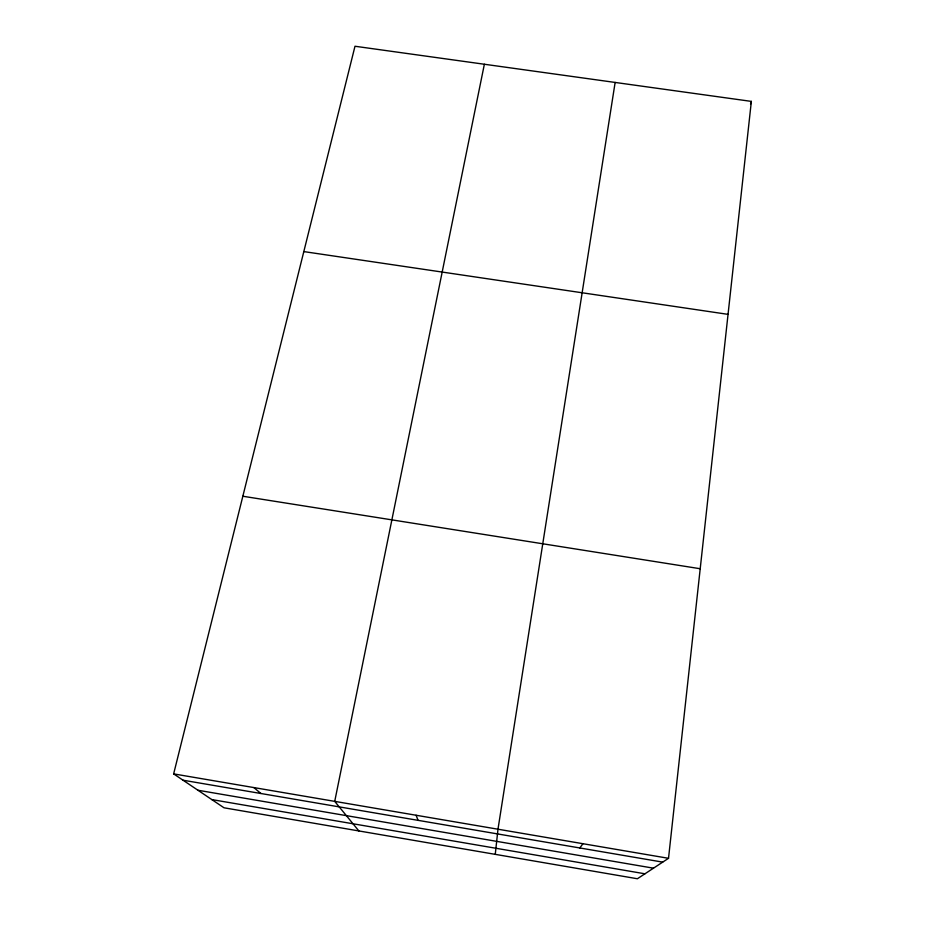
<?xml version="1.0" encoding="UTF-8"?>
<svg xmlns="http://www.w3.org/2000/svg" width="925" height="925" viewBox="0 0 925 925"><rect width="100%" height="100%" fill="white"/><g stroke="black" fill="none" stroke-linecap="round" stroke-linejoin="round"><path stroke-width="1.39" d="M495.257 854.353L497.985 829.216L615.137 82.441M668.521 858.308L751.354 101.392L354.992 46.25L173.646 773.89L224.012 807.791L637.394 878.75L668.521 858.308L173.646 773.89M484.365 64.253L334.723 801.374L358.865 830.939M750.522 104.132L751.354 101.392M579.813 847.971L582.958 843.716M303.816 251.588L728.044 314.361M242.847 496.239L700.213 568.736M183.023 780.203L662.705 862.123M197.915 790.239L653.489 868.182M211.79 799.57L644.933 873.801M253.912 787.591L260.873 793.5M416.077 815.249L418.088 820.348"/></g></svg>
